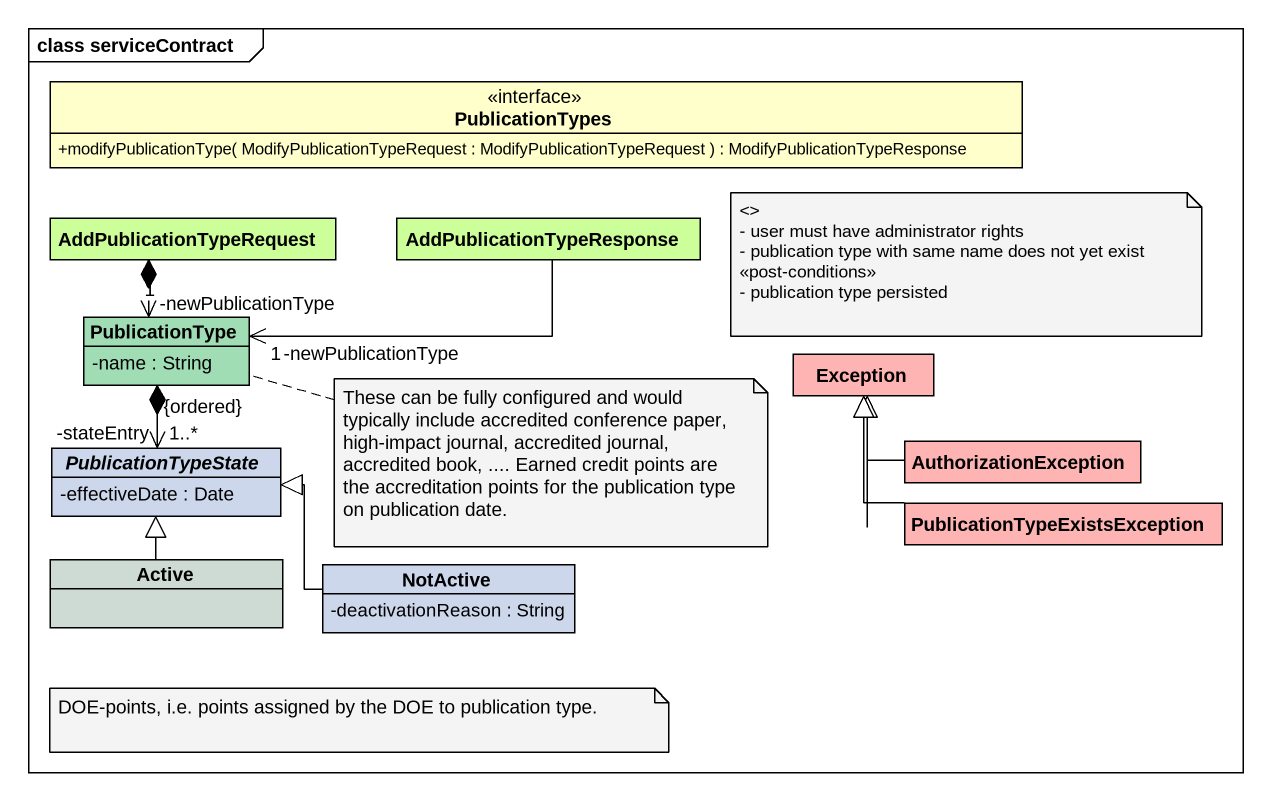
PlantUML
@startuml
mainframe class serviceContract
hide circle
hide empty members
skinparam classAttributeIconSize 0
interface PublicationTypes {
  +modifyPublicationType( ModifyPublicationTypeRequest : ModifyPublicationTypeRequest ) : ModifyPublicationTypeResponse
}
class AddPublicationTypeRequest #CCFF99
class AddPublicationTypeResponse #CCFF99
class PublicationType #A0DCB4 {
  -name : String
}
class "Exception" as Exception_ #FFB4B4
abstract class PublicationTypeState #CDD7EB {
  -effectiveDate : Date
}
class AuthorizationException #FFB4B4
class "PublicationTypeExistsException" as PublicationTypeExistsExcepti #FFB4B4
class Active #CEDAD4
class NotActive #CDD7EB {
  -deactivationReason : String
}
AddPublicationTypeRequest *--> "1\n-newPublicationType" PublicationType
AddPublicationTypeResponse -left-> "1\n-newPublicationType" PublicationType
PublicationType *--> "1..*\n{ordered}\n-stateEntry" PublicationTypeState
AuthorizationException -left-|> Exception_
PublicationTypeExistsExcepti -up-|> Exception_
Active -up-|> PublicationTypeState
NotActive -left-|> PublicationTypeState
note as N1
  <>
  - user must have administrator rights
  - publication type with same name does not yet exist
  <<post-conditions>>
  - publication type persisted
end note
note right of PublicationType : These can be fully configured and would typically include accredited conference paper, high-impact journal, accredited journal, accredited book, .... Earned credit points are the accreditation points for the publication type on publication date.
note as N3
  DOE-points, i.e. points assigned by the DOE to publication type.
end note
@enduml
